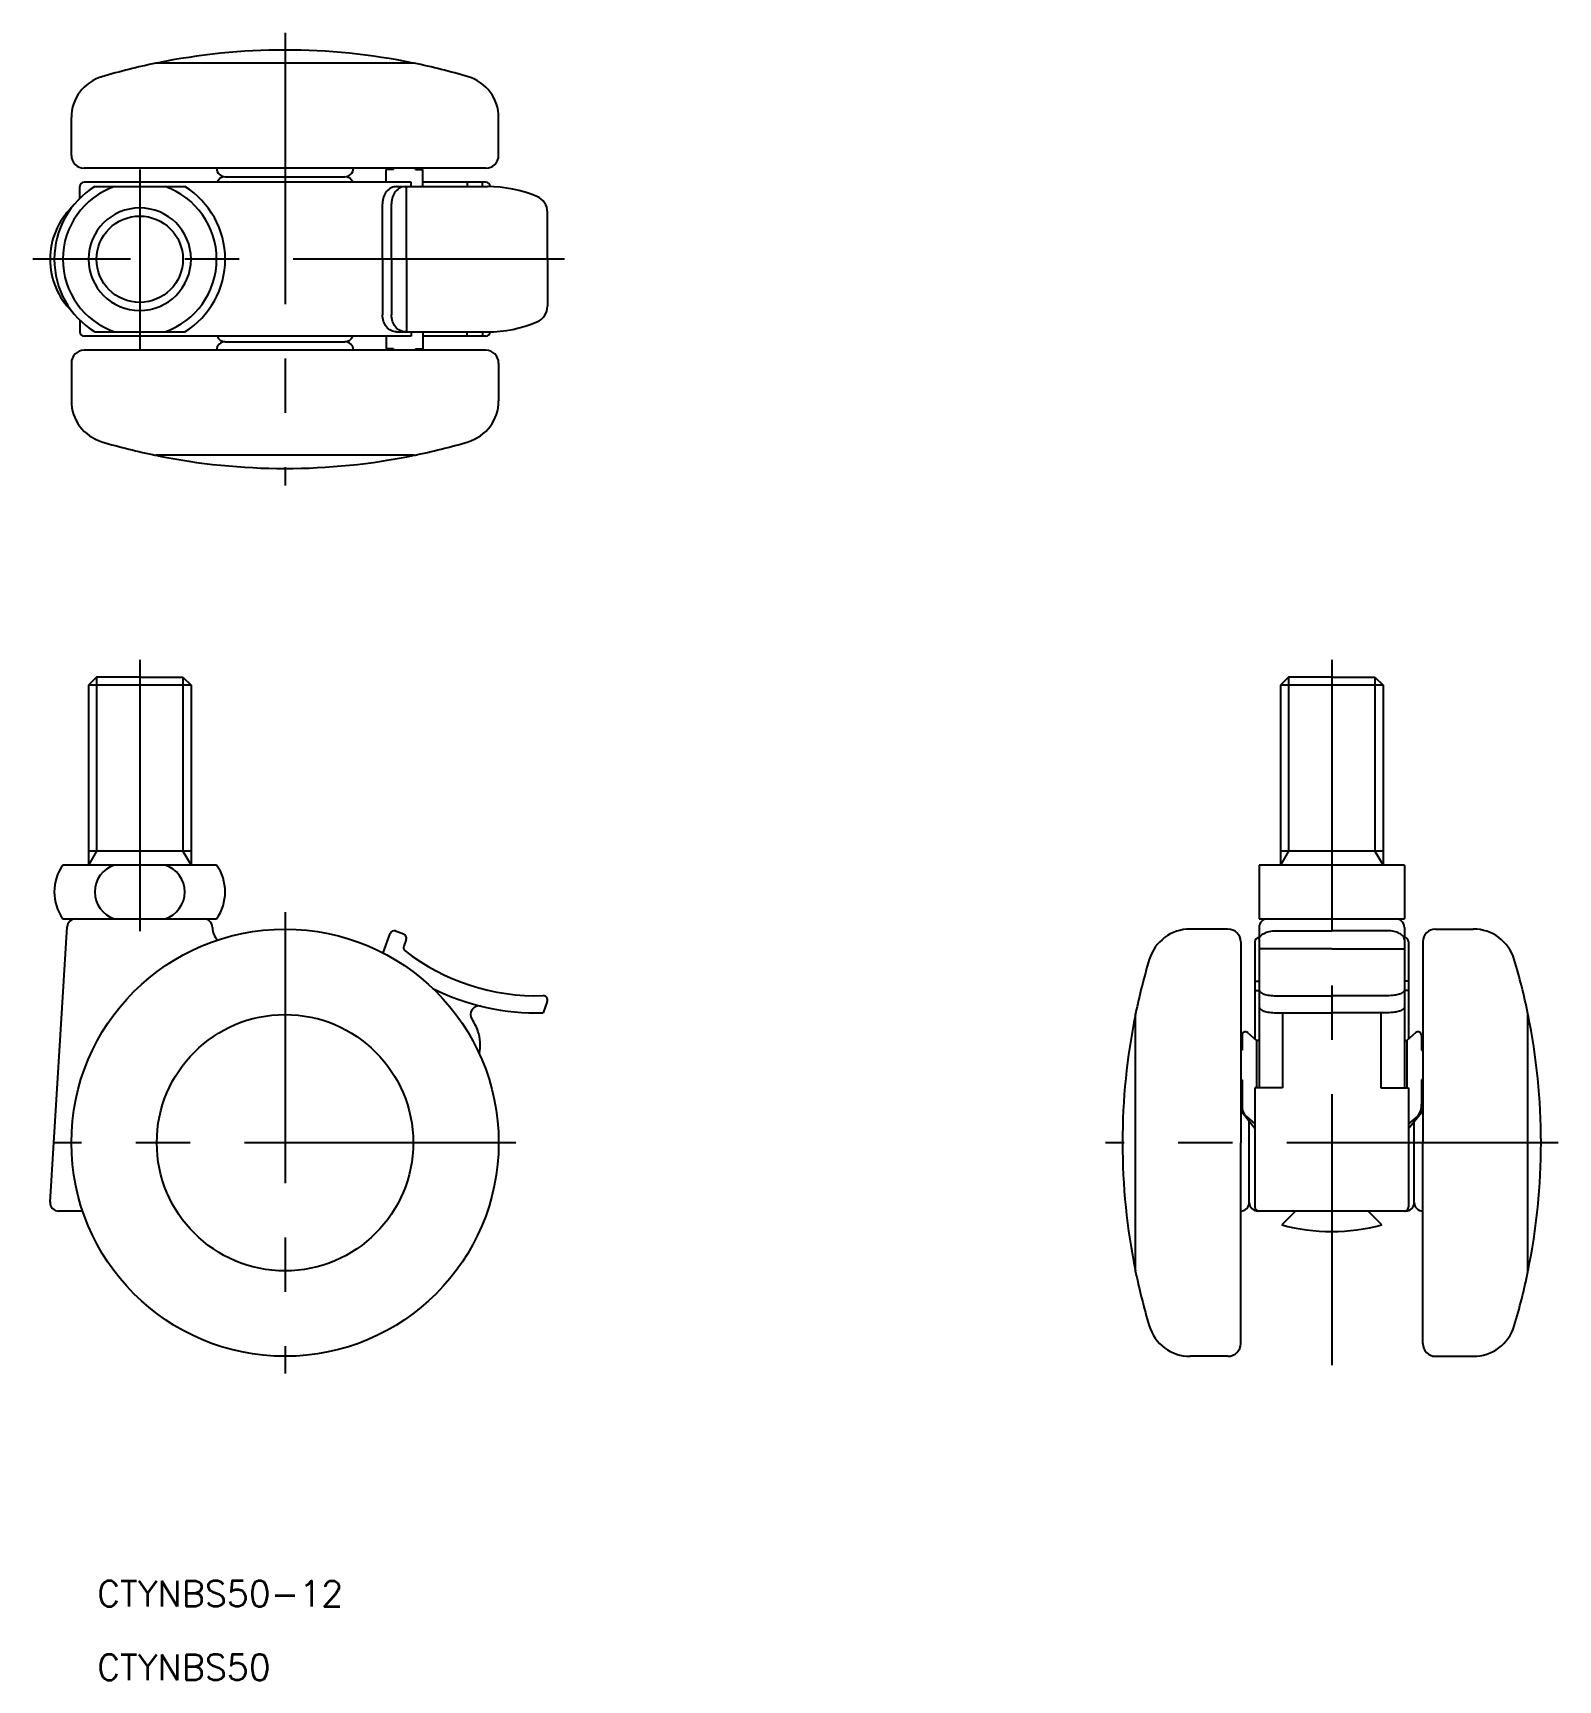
# Model space of a CAD drawing. Extents: x -30 to 149, y -63 to 130.
import ezdxf

# ---------------------------------------------------------------- set-up
doc = ezdxf.new("R2010")
doc.units = 0
doc.linetypes.add('CENTER', pattern=[50.8, 31.75, -6.35, 6.35, -6.35])
doc.layers.get('0').update_dxf_attribs({"linetype": 'CONTINUOUS'})
doc.layers.add('CENTER', color=1, linetype='CENTER')
doc.styles.get("Standard").update_dxf_attribs({"font": 'txt.shx', "height": 3, "bigfont": 'bigfont.shx'})

msp = doc.modelspace()

# ---------------------------------------------------------------- linework, layer by layer
at = {"color": 7, "linetype": 'CONTINUOUS'}
for p, q in [((15.1, 126.35), (-15.1, 126.35)), ((-15, 126.35), (-15, 126.37)), ((15, 126.37), (15, 126.35)), ((-25, 115.55), (-25, 119.97)), ((25, 115.55), (25, 119.97)), ((23.5, 114.05), (-23.5, 114.05)), ((11.85, 112.4), (11.85, 113.9)), ((12.68, 113.9), (11.85, 113.9)), ((12.68, 113.9), (12.68, 114.05)), ((15.29, 113.9), (15.29, 114.05)), ((15.29, 113.9), (16.13, 113.9)), ((16.13, 111.9), (16.13, 113.9)), ((-24, 110.54), (-24, 111.9)), ((14.77, 112.4), (-23.5, 112.4)), ((-22.27, 111.9), (-11.73, 111.9)), ((-7, 113.05), (7, 113.05)), ((13.04, 111.9), (23.71, 111.9)), ((14.2, 103.4), (14.2, 111.9)), ((14.77, 111.9), (14.77, 112.4)), ((23.5, 112.4), (16.13, 112.4)), ((21.33, 112.4), (21.33, 111.9)), ((23.12, 111.9), (23.12, 112.4)), ((11.4, 103.4), (11.4, 109.9)), ((12.46, 103.4), (12.46, 109.9)), ((30.72, 103.4), (30.72, 108.9)), ((11.4, 103.4), (11.4, 96.9)), ((12.46, 103.4), (12.46, 96.9)), ((14.2, 103.4), (14.2, 94.9)), ((30.72, 103.4), (30.72, 97.9)), ((-24, 96.26), (-24, 94.9)), ((-22.27, 94.9), (-11.73, 94.9)), ((13.04, 94.9), (23.71, 94.9)), ((14.77, 94.9), (14.77, 94.4)), ((16.13, 94.9), (16.13, 92.9)), ((21.33, 94.4), (21.33, 94.9)), ((23.12, 94.9), (23.12, 94.4)), ((14.77, 94.4), (-23.5, 94.4)), ((23.5, 92.75), (-23.5, 92.75)), ((-7, 93.75), (7, 93.75)), ((11.85, 94.4), (11.85, 92.9)), ((12.68, 92.9), (11.85, 92.9)), ((12.68, 92.9), (12.68, 92.75)), ((15.29, 92.9), (15.29, 92.75)), ((15.29, 92.9), (16.13, 92.9)), ((23.5, 94.4), (16.13, 94.4)), ((-25, 91.25), (-25, 86.83)), ((25, 91.25), (25, 86.83)), ((15.1, 80.45), (-15.1, 80.45)), ((-15, 80.45), (-15, 80.43)), ((15, 80.43), (15, 80.45)), ((-22.05, 54.5), (-23, 53.55)), ((-17, 54.5), (-22.05, 54.5)), ((-17, 54.5), (-11.95, 54.5)), ((-11.95, 54.5), (-11, 53.55)), ((117.45, 54.5), (116.5, 53.55)), ((122.5, 54.5), (117.45, 54.5)), ((122.5, 54.5), (127.55, 54.5)), ((127.55, 54.5), (128.5, 53.55)), ((-23, 53.55), (-23, 32.5)), ((-11, 53.55), (-23, 53.55)), ((-11, 53.55), (-11, 32.5)), ((128.5, 53.55), (116.5, 53.55)), ((116.5, 53.55), (116.5, 32.5)), ((128.5, 53.55), (128.5, 32.5)), ((-11, 34.14), (-23, 34.14)), ((128.5, 34.14), (116.5, 34.14)), ((-8, 32.5), (-26, 32.5)), ((131, 32.5), (114, 32.5)), ((114, 32.5), (114, 26.2)), ((131, 32.5), (131, 26.2)), ((-27.5, -6.94), (-25.5, 25.26)), ((-26, 26.2), (-8, 26.2)), ((-8.5, 25.2), (-8.5, 25.17)), ((114, 26.2), (131, 26.2)), ((114, 25.2), (114, 24)), ((131, 25.2), (131, 24)), ((11.47, 22.22), (12.29, 24.48)), ((12.93, 24.78), (13.87, 24.43)), ((14.17, 23.79), (13.89, 23.02)), ((110.35, 25), (105.93, 25)), ((111.85, 23.5), (111.85, 0)), ((113.5, 23.5), (113.5, 12.16)), ((114.05, 24), (114, 24)), ((114, 23.77), (114, 6.42)), ((116, 24.81), (122.5, 24.81)), ((129, 24.81), (122.5, 24.81)), ((130.95, 24), (131, 24)), ((131, 23.77), (131, 6.42)), ((131.5, 23.5), (131.5, 12.16)), ((133.15, 23.5), (133.15, 0)), ((134.65, 25), (139.07, 25)), ((122.5, 22.68), (114, 22.68)), ((122.5, 22.68), (131, 22.68)), ((113.5, 18.92), (114, 18.92)), ((113.5, 17.83), (114, 17.83)), ((131.5, 18.92), (131, 18.92)), ((131.5, 17.83), (131, 17.83)), ((30.69, 16.54), (30.2, 15.21)), ((115.97, 17.2), (122.5, 17.2)), ((129.03, 17.2), (122.5, 17.2)), ((99.55, 15), (99.53, 15)), ((99.55, -15.1), (99.55, 15.1)), ((115.97, 15.21), (122.5, 15.21)), ((116.75, 15.21), (116.75, 6.42)), ((129.03, 15.21), (122.5, 15.21)), ((128.25, 15.21), (128.25, 6.42)), ((145.45, -15.1), (145.45, 15.1)), ((145.45, 15), (145.47, 15)), ((112, 12.59), (112, 10.83)), ((112, 12.59), (112, 10.83)), ((112.66, 12.89), (113.7, 11.98)), ((113.7, 11.98), (113.7, 6.42)), ((114, 11.98), (113.7, 11.98)), ((131, 11.98), (131.3, 11.98)), ((132.34, 12.89), (131.3, 11.98)), ((131.3, 11.98), (131.3, 6.42)), ((133, 12.59), (133, 10.83)), ((133, 12.59), (133, 10.83)), ((112, 10.83), (111.85, 10.83)), ((133, 10.83), (133.15, 10.83)), ((111.85, 7.37), (112, 7.37)), ((112, 6.77), (111.85, 6.77)), ((112, 7.37), (112, 4.2)), ((113.5, 6.42), (113.5, -7.5)), ((116.75, 6.42), (113.5, 6.42)), ((128.25, 6.42), (131.5, 6.42)), ((131.5, 6.42), (131.5, -7.5)), ((133, 7.37), (133, 4.2)), ((133.15, 7.37), (133, 7.37)), ((133, 6.77), (133.15, 6.77)), ((112, 3.52), (112, 4.52)), ((133, 3.52), (133, 4.52)), ((113.5, 1.67), (112, 3.52)), ((112.51, 3.07), (113.5, 2.2)), ((112.85, -7), (112.85, 2.47)), ((131.5, 1.67), (133, 3.52)), ((132.49, 3.07), (131.5, 2.2)), ((132.15, -7), (132.15, 2.47)), ((111.85, -23.5), (111.85, 0)), ((133.15, -23.5), (133.15, 0)), ((-23.69, -8), (-26.5, -8)), ((131.15, -8), (113.85, -8)), ((118.25, -8), (116.64, -9.61)), ((128.36, -9.61), (126.75, -8)), ((110.35, -25), (105.93, -25)), ((134.65, -25), (139.07, -25))]:
    msp.add_line(p, q, dxfattribs=at)
at = {"color": 3, "linetype": 'CONTINUOUS'}
for p, q in [((-22.05, 54.5), (-22.05, 34.14)), ((-11.95, 54.5), (-11.95, 34.14)), ((117.45, 54.5), (117.45, 34.14)), ((127.55, 54.5), (127.55, 34.14)), ((-22.05, 34.14), (-23, 32.5)), ((-11.95, 34.14), (-11, 32.5)), ((117.45, 34.14), (116.5, 32.5)), ((127.55, 34.14), (128.5, 32.5))]:
    msp.add_line(p, q, dxfattribs=at)
at = {"color": 7, "linetype": 'CONTINUOUS'}
for points in [[(13.04, 111.9, 0.11764), (12.43, 111.75, 0.10447), (11.88, 111.31, 0.090013), (11.53, 110.68, 0.081916), (11.4, 109.9, 0.081916)], [(14.1, 111.9, 0.11764), (13.49, 111.75, 0.10447), (12.94, 111.31, 0.090013), (12.59, 110.68, 0.081916), (12.46, 109.9, 0.081916)], [(13.04, 94.9, -0.11764), (12.43, 95.04, -0.10447), (11.88, 95.48, -0.090013), (11.53, 96.12, -0.081916), (11.4, 96.9, -0.081916)], [(14.1, 94.9, -0.11764), (13.49, 95.04, -0.10447), (12.94, 95.48, -0.090013), (12.59, 96.12, -0.081916), (12.46, 96.9, -0.081916)], [(114, 23.77, -0.170626), (114.12, 24.13, -0.104905), (114.59, 24.5, -0.066591), (115.19, 24.72, -0.052734), (116, 24.81, -0.052734)], [(131, 23.77, 0.170626), (130.88, 24.13, 0.104905), (130.41, 24.5, 0.066591), (129.81, 24.72, 0.052734), (129, 24.81, 0.052734)], [(114, 17.85, 0.228357), (114.1, 17.65, 0.088729), (114.58, 17.39, 0.045761), (115.16, 17.26, 0.033978), (115.97, 17.2, 0.033978)], [(131, 17.85, -0.228357), (130.9, 17.65, -0.088729), (130.42, 17.39, -0.045761), (129.84, 17.26, -0.033978), (129.03, 17.2, -0.033978)], [(114, 15.86, 0.228357), (114.1, 15.66, 0.088729), (114.58, 15.4, 0.045761), (115.16, 15.27, 0.033978), (115.97, 15.21, 0.033978)], [(131, 15.86, -0.228357), (130.9, 15.66, -0.088729), (130.42, 15.4, -0.045761), (129.84, 15.27, -0.033978), (129.03, 15.21, -0.033978)]]:
    msp.add_lwpolyline(points, format="xyb", dxfattribs=at)
at = {"color": 3, "linetype": 'CONTINUOUS'}
msp.add_circle((-17, 103.4), 5.05, dxfattribs=at)
at = {"color": 7, "linetype": 'CONTINUOUS'}
for radius in [25, 15]:
    msp.add_circle((0, 0), radius, dxfattribs=at)
for centre, radius, start, end in [((0, 52.88), 75, 78.463, 101.537), ((0, 52.88), 75, 101.6149, 106.6015), ((0, 52.88), 75, 73.3985, 78.3851), ((-20, 119.97), 5, 106.6015, 180), ((20, 119.97), 5, 0, 73.3985), ((-23.5, 115.55), 1.5, 180, 270), ((-7, 114.05), 1, 180, 270), ((7, 114.05), 1, 270, 360), ((23.5, 115.55), 1.5, 270, 0), ((-17, 103.4), 10, 121.7883, 180), ((-17, 103.4), 9, 109.1881, 180), ((-23.5, 111.9), 0.5, 90, 180), ((-17, 103.4), 9, 0, 70.8119), ((-17, 103.4), 10, 0, 58.2117), ((-7, 112.05), 1, 90, 159.5127), ((7, 112.05), 1, 20.4873, 90), ((23.5, 111.9), 0.5, 0, 90), ((23.71, 96.9), 15, 67.3656, 90), ((28.72, 108.9), 2, 0, 67.3656), ((-19, 103.4), 8.5, 134.3091, 180), ((-17, 103.4), 6, 0, 180), ((-19, 103.4), 8.5, 180, 225.6909), ((-17, 103.4), 10, 180, 238.2117), ((-17, 103.4), 9, 180, 250.8119), ((-17, 103.4), 6, 180, 0), ((-17, 103.4), 9, 289.1881, 0), ((-17, 103.4), 10, 301.7883, 0), ((28.72, 97.9), 2, 292.6344, 0), ((-23.5, 94.9), 0.5, 180, 270), ((23.5, 94.9), 0.5, 270, 0), ((23.71, 109.9), 15, 270, 292.6344), ((-23.5, 91.25), 1.5, 90, 180), ((-7, 92.75), 1, 90, 180), ((-7, 94.75), 1, 200.4873, 270), ((7, 94.75), 1, 270, 339.5127), ((7, 92.75), 1, 0, 90), ((23.5, 91.25), 1.5, 0, 90), ((-20, 86.83), 5, 180, 253.3985), ((20, 86.83), 5, 286.6015, 0), ((0, 153.91), 75, 253.3985, 258.3851), ((0, 153.91), 75, 281.6149, 286.6015), ((0, 153.91), 75, 258.463, 281.537), ((-21.54, 29.35), 5.46, 144.7748, 215.2252), ((-18.97, 29.35), 3.3, 107.4974, 252.5026), ((-15.03, 29.35), 3.3, 287.4974, 72.5026), ((-12.46, 29.35), 5.46, 324.7748, 35.2252), ((-24.5, 25.2), 1, 90, 176.4458), ((-9.5, 25.2), 1, 0, 90), ((-6.5, 25.17), 2, 180, 226.405), ((115, 25.2), 1, 90, 180), ((130, 25.2), 1, 0, 90), ((12.76, 24.31), 0.5, 70, 160), ((13.7, 23.96), 0.5, 340, 70), ((105.93, 20), 5, 90, 163.3985), ((110.35, 23.5), 1.5, 0, 90), ((114, 23.5), 0.5, 90, 180), ((131, 23.5), 0.5, 0, 90), ((134.65, 23.5), 1.5, 90, 180), ((139.07, 20), 5, 16.6015, 90), ((14.36, 22.85), 0.5, 160, 232.1743), ((29.38, 42.2), 25, 232.1743, 271.8729), ((173.01, 0), 75, 163.3985, 168.3851), ((71.99, 0), 75, 11.6149, 16.6015), ((29.38, 42.2), 27, 243.378, 271.7385), ((22.71, 15.01), 1, 76.2227, 213.6646), ((30.22, 16.71), 0.5, 340, 91.8729), ((16.47, 10.85), 6.5, 20, 33.6646), ((173.01, 0), 75, 168.463, 191.537), ((71.99, 0), 75, 348.463, 11.537), ((18.35, 11.53), 4.5, 345.9416, 20), ((112.4, 12.59), 0.4, 48.5763, 180), ((132.6, 12.59), 0.4, 0, 131.4237), ((113.5, 4.2), 1.5, 180, 228.5763), ((131.5, 4.2), 1.5, 311.4237, 0), ((-26.5, -7), 1, 176.45, 270), ((111.85, -7), 1, 270, 0), ((113.85, -7), 1, 180, 270), ((114, -7.5), 0.5, 180, 270), ((131, -7.5), 0.5, 270, 0), ((131.15, -7), 1, 270, 0), ((133.15, -7), 1, 180, 270), ((122.5, 11.6), 22, 254.5622, 285.4378), ((173.01, 0), 75, 191.6149, 196.6015), ((71.99, 0), 75, 343.3985, 348.3851), ((105.93, -20), 5, 196.6015, 270), ((139.07, -20), 5, 270, 343.3985), ((110.35, -23.5), 1.5, 270, 0), ((134.65, -23.5), 1.5, 180, 270)]:
    msp.add_arc(centre, radius, start, end, dxfattribs=at)
at = {"layer": 'CENTER', "color": 1, "linetype": 'CENTER'}
for p, q in [((0, 129.88), (0, 76.91)), ((-17, 113.9), (-17, 92.9)), ((32.72, 103.4), (-29.5, 103.4)), ((-17, 56.5), (-17, 24.2)), ((122.5, 56.5), (122.5, -27)), ((0, 27), (0, -27)), ((27, 0), (-27, 0)), ((148.99, 0), (96.01, 0))]:
    msp.add_line(p, q, dxfattribs=at)

# ---------------------------------------------------------------- texts
at = {"color": 7, "linetype": 'CONTINUOUS'}
for s, p in [('CTYNBS50-12', (-21.99, -54.28)), ('CTYNBS50', (-21.99, -62.89))]:
    msp.add_text(s, height=3, dxfattribs=at).set_placement(p)

doc.saveas('drawing.dxf')
